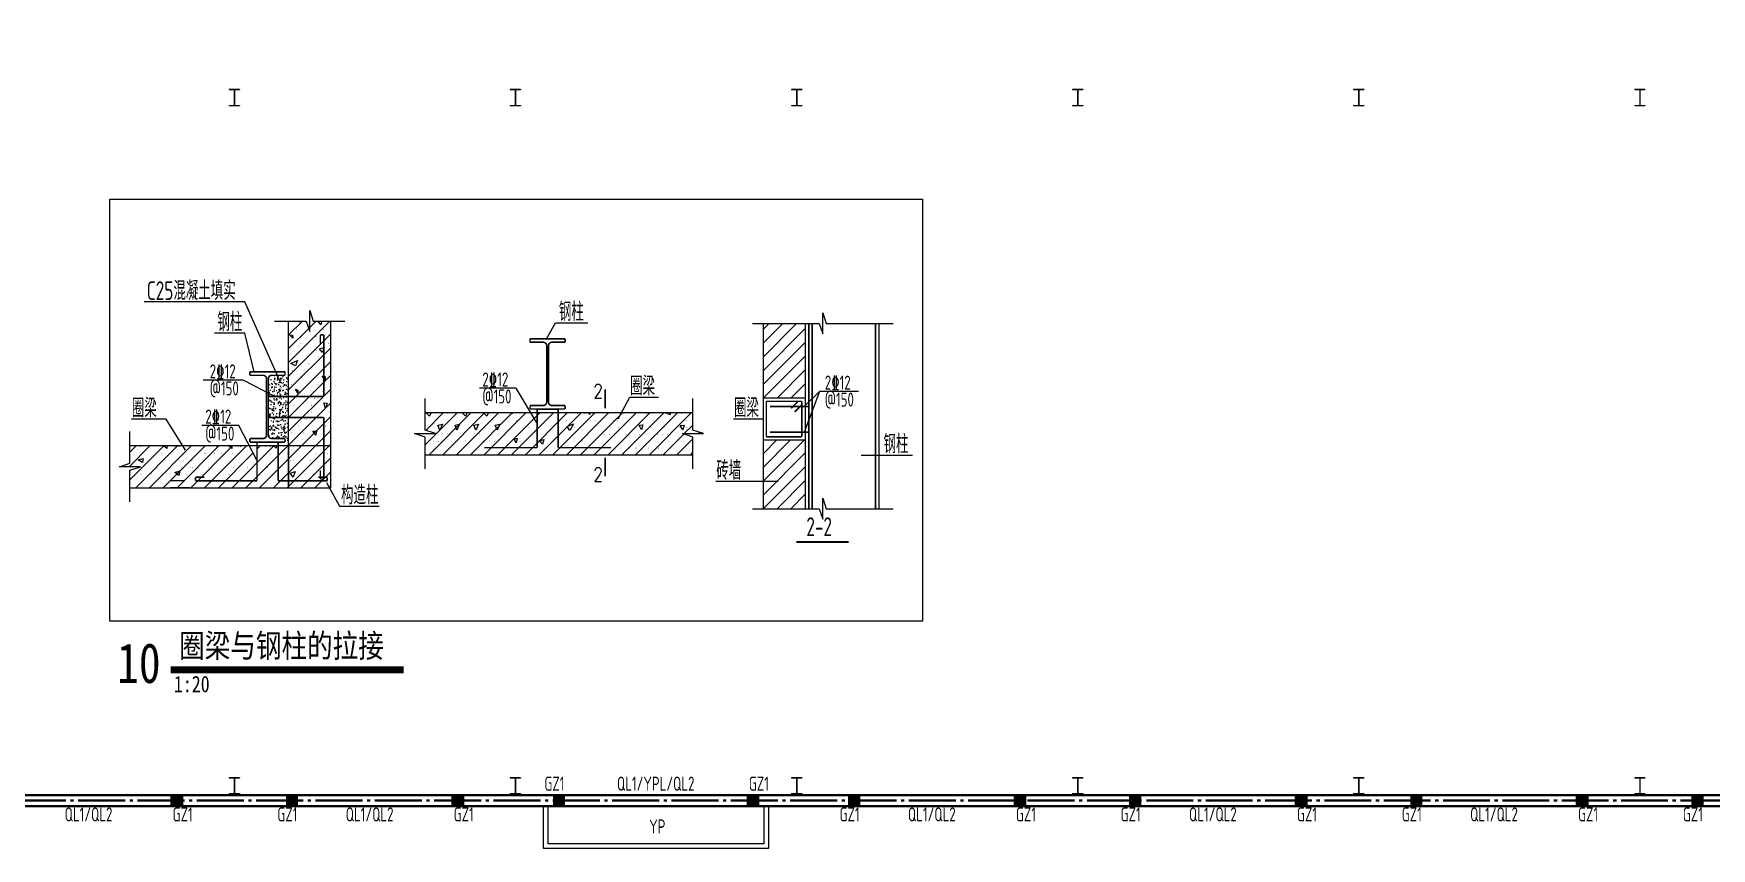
# Model space of a CAD drawing. Extents: x 4043574 to 4201224, y -1031091 to -644991.
# Drawn here: x 4083081 to 4118896, y -1009354 to -991966 of the extents above; entities that cross this region are included whole.
import ezdxf

# ---------------------------------------------------------------- set-up
doc = ezdxf.new("R2010")
doc.units = 0
doc.header["$LTSCALE"] = 1000
doc.header["$MEASUREMENT"] = 0
doc.linetypes.add('3', pattern=[1.266667, 1, -0.1, 0.066667, -0.1])
for name, color, linetype in [('DIM_SYMB', 3, 'Continuous'), ('PUB_TEXT', 7, 'Continuous'), ('WALL', 9, 'Continuous'), ('中文', 7, 'Continuous'), ('剖面名称', 7, 'Continuous'), ('墙__实线', 3, 'Continuous'), ('尺寸线及数字', 253, 'Continuous'), ('层1001', 253, 'Continuous'), ('层10102', 7, 'Continuous'), ('折断线', 7, 'Continuous'), ('支座钢筋', 1, 'Continuous'), ('柱构件', 2, 'Continuous'), ('楼板负筋文字', 7, 'Continuous'), ('钢筋标注', 253, 'Continuous')]:
    doc.layers.add(name, color=color, linetype=linetype)
doc.styles.add('BIANHAO', font='SIMHEI.TTF', dxfattribs={"width": 0.8})
doc.styles.add('BILI', font='SIMHEI.TTF', dxfattribs={"width": 0.7, "height": 350})
doc.styles.add('GBSTYLE', font='SIMPLEX.shx', dxfattribs={"width": 0.7, "bigfont": 'HZTXT.shx'})
doc.styles.add('TSSD', font='tssdeng.shx', dxfattribs={"width": 0.7, "height": 300, "bigfont": 'tssdchn.shx'})
doc.styles.add('TUMING', font='SimSun.ttf', dxfattribs={"width": 0.8, "height": 400})

# ---------------------------------------------------------------- blocks, each defined once
blk = doc.blocks.new('圈梁与钢柱的拉接')
h = blk.add_hatch()
h.set_pattern_fill('混凝土', color=256, scale=50, style=0)
h.set_pattern_definition([(50, (-1093.5, -1315.3), (358.63, -31.376), [37.5, -412.5]), (355, (-1093.5, -1315.3), (-69.376, 376.096), [30, -330]), (100.4514, (-1063.62, -1317.9), (289.255, 344.72), [31.87, -350.571]), (46.1842, (-1093.5, -1215.3), (533.62, -82.76), [56.25, -618.75]), (96.6356, (-1049.04, -1222.2), (467.331, 487.059), [47.805, -525.856]), (351.184, (-1093.5, -1215.3), (467.33, 487.06), [45, -495]), (21, (-1043.5, -1240.3), (298.4535, -201.3094), [37.5, -412.5]), (326, (-1043.5, -1240.3), (121.658, 362.575), [30, -330]), (71.4514, (-1018.64, -1257.07), (420.111, 161.265), [31.87, -350.571]), (37.5, (-1093.51, -1315.3), (6.0799, 166.4469), [0, -326, 0, -335, 0, -331.25]), (7.5, (-1093.51, -1315.3), (131.5348, 197.2059), [0, -191, 0, -318.5, 0, -126.25]), (327.5, (-1205.01, -1315.3), (266.9112, -11.2774), [0, -125, 0, -390, 0, -517.5]), (317.5, (-1255, -1315.3), (291.593, 50.0525), [0, -162.5, 0, -259, 0, -367.5])])
h.paths.add_polyline_path([(-11510, 6010), (-11664, 6010), (-12227, 6010), (-12242, 6009), (-12256, 6007), (-12270, 6003), (-12284, 5999), (-12298, 5992), (-12310, 5985), (-12322, 5976), (-12333, 5966), (-12343, 5955), (-12352, 5943), (-12359, 5931), (-12365, 5917), (-12370, 5903), (-12374, 5889), (-12376, 5875), (-12377, 5860), (-12377, 5252), (-12100, 5110), (-11510, 5110)])
h.paths.add_polyline_path([(-11510, 5110), (-12377, 5110), (-12377, 4210), (-11510, 4210), (-11510, 4210)])
h.paths.add_polyline_path([(-12377, 5252), (-12377, 5110), (-12100, 5110)], flags=17)
h.paths.add_polyline_path([(-11510, 4210), (-12377, 4210), (-12377, 3460), (-12376, 3445), (-12374, 3431), (-12370, 3416), (-12365, 3403), (-12359, 3389), (-12352, 3377), (-12343, 3365), (-12333, 3354), (-12322, 3344), (-12310, 3335), (-12298, 3328), (-12284, 3321), (-12270, 3316), (-12256, 3313), (-12242, 3311), (-12227, 3310), (-11664, 3310), (-11664, 3160), (-11510, 3160)])
at = {"ltscale": 50, "const_width": 75}
for points in [[(2009, 5405), (2009, 4603)], [(2009, 1700), (2009, 2501)]]:
    blk.add_lwpolyline(points, dxfattribs=at)
at = {"layer": '中文', "color": 2}
for p, q in [((-13376, 9146), (-17680, 9146)), ((-11849, 5675), (-13376, 9146)), ((-13384, 7809), (-14668, 7809)), ((-12980, 6160), (-13384, 7809)), ((-16744, 4133), (-18218, 4133)), ((-15905, 2810), (-16744, 4133)), ((12930, 2599), (15124, 2599)), ((12930, 2599), (15124, 2599)), ((-18283, 610), (-18283, 1960)), ((9391, 1471), (6731, 1471))]:
    blk.add_line(p, q, dxfattribs=at)
at = {"layer": '剖面名称', "const_width": 90}
blk.add_lwpolyline([(10172, -1104), (12406, -1104)], dxfattribs=at)
at = {"layer": '墙__实线', "color": 7}
for p, q in [((-11510, 1210), (-11510, 8326)), ((-9710, 1210), (-9710, 8326)), ((8745, 8224), (8745, 317)), ((8745, 8224), (8745, 317)), ((10545, 8224), (10545, 317)), ((10545, 8224), (10545, 317)), ((8745, 5049), (10545, 5049)), ((8745, 5049), (10545, 5049)), ((-5686, 4421), (5749, 4421)), ((-18283, 3010), (-9710, 3010)), ((8745, 3249), (10545, 3249)), ((8745, 3249), (10545, 3249)), ((-5686, 2621), (5749, 2621)), ((-18283, 1210), (-9710, 1210))]:
    blk.add_line(p, q, dxfattribs=at)
at = {"layer": '尺寸线及数字'}
for p, q in [((-519, 7543), (-114, 8244)), ((-519, 7543), (-114, 8244)), ((-114, 8244), (1262, 8244)), ((-114, 8244), (1262, 8244)), ((-13446, 5799), (-15155, 5799)), ((-13446, 5799), (-15155, 5799)), ((-13446, 5799), (-15155, 5799)), ((-13446, 5799), (-15155, 5799)), ((-12100, 5110), (-13446, 5799)), ((-12100, 5110), (-13446, 5799)), ((-12100, 5110), (-13446, 5799)), ((-1805, 5454), (-3364, 5454)), ((-1805, 5454), (-3364, 5454)), ((-1805, 5454), (-900, 3939)), ((-1805, 5454), (-900, 3939)), ((2566, 4153), (3051, 5079)), ((2566, 4153), (3051, 5079)), ((3051, 5079), (4277, 5079)), ((11149, 5321), (10493, 4675)), ((11149, 5321), (10493, 4675)), ((11149, 5321), (10502, 3579)), ((12812, 5321), (11149, 5321)), ((12812, 5321), (11149, 5321)), ((-13635, 3870), (-15209, 3870)), ((-13635, 3870), (-15209, 3870)), ((-13635, 3870), (-15209, 3870)), ((-13635, 3870), (-15209, 3870)), ((-12861, 2395), (-13635, 3870)), ((-12861, 2395), (-13635, 3870)), ((-12861, 2395), (-13635, 3870)), ((-12861, 2395), (-13635, 3870)), ((8745, 4142), (7486, 4142)), ((8745, 4142), (7486, 4142)), ((-11510, 3010), (-11510, 1210)), ((-15936, 1510), (-16548, 1510)), ((-15936, 1510), (-16548, 1510)), ((-9899, 1435), (-9344, 424)), ((-15732, 1210), (-16548, 1210)), ((-15732, 1210), (-16548, 1210)), ((-9344, 424), (-7637, 424))]:
    blk.add_line(p, q, dxfattribs=at)
at = {"layer": '层1001', "const_width": 67.5}
for points in [[(10695, 8224), (10695, 317)], [(10695, 8224), (10695, 317)], [(10845, 8224), (10845, 317)], [(10845, 8224), (10845, 317)], [(13545, 8224), (13545, 317)], [(13545, 8224), (13545, 317)], [(13695, 8224), (13695, 317)], [(13695, 8224), (13695, 317)], [(-1204, 7571), (296, 7571)], [(-1204, 7421), (-1204, 7571)], [(-1204, 7571), (296, 7571)], [(-1204, 7421), (-1204, 7571)], [(-1204, 7421), (-641, 7421)], [(-1204, 7421), (-641, 7421)], [(-491, 7271), (-492, 7286), (-494, 7300), (-498, 7315), (-503, 7328), (-509, 7342), (-517, 7354), (-525, 7366), (-535, 7377), (-546, 7387), (-558, 7396), (-571, 7403), (-584, 7410), (-598, 7415), (-612, 7418), (-627, 7420), (-641, 7421), (-641, 7421)], [(-491, 7271), (-492, 7286), (-494, 7300), (-498, 7315), (-503, 7328), (-509, 7342), (-517, 7354), (-525, 7366), (-535, 7377), (-546, 7387), (-558, 7396), (-571, 7403), (-584, 7410), (-598, 7415), (-612, 7418), (-627, 7420), (-641, 7421), (-641, 7421)], [(-491, 4871), (-491, 7271)], [(-491, 4871), (-491, 7271)], [(-266, 7421), (-281, 7420), (-296, 7418), (-310, 7415), (-324, 7410), (-337, 7403), (-350, 7396), (-361, 7387), (-372, 7377), (-382, 7366), (-391, 7354), (-399, 7342), (-405, 7328), (-410, 7315), (-413, 7300), (-416, 7286), (-416, 7271), (-416, 7271)], [(-266, 7421), (-281, 7420), (-296, 7418), (-310, 7415), (-324, 7410), (-337, 7403), (-350, 7396), (-361, 7387), (-372, 7377), (-382, 7366), (-391, 7354), (-399, 7342), (-405, 7328), (-410, 7315), (-413, 7300), (-416, 7286), (-416, 7271), (-416, 7271)], [(-416, 4871), (-416, 7271)], [(-416, 4871), (-416, 7271)], [(-266, 7421), (296, 7421)], [(-266, 7421), (296, 7421)], [(296, 7421), (296, 7571)], [(296, 7421), (296, 7571)], [(-13164, 6160), (-11664, 6160)], [(-13164, 6010), (-13164, 6160)], [(-13164, 6010), (-12602, 6010)], [(-12452, 5860), (-12453, 5875), (-12455, 5889), (-12458, 5903), (-12463, 5917), (-12470, 5931), (-12477, 5943), (-12486, 5955), (-12496, 5966), (-12507, 5976), (-12519, 5985), (-12531, 5992), (-12545, 5999), (-12558, 6003), (-12573, 6007), (-12587, 6009), (-12602, 6010), (-12602, 6010)], [(-12452, 3460), (-12452, 5860)], [(-12227, 6010), (-12242, 6009), (-12256, 6007), (-12270, 6003), (-12284, 5999), (-12298, 5992), (-12310, 5985), (-12322, 5976), (-12333, 5966), (-12343, 5955), (-12352, 5943), (-12359, 5931), (-12365, 5917), (-12370, 5903), (-12374, 5889), (-12376, 5875), (-12377, 5860), (-12377, 5860)], [(-12377, 3460), (-12377, 5860)], [(-12227, 6010), (-11664, 6010)], [(-11664, 6010), (-11664, 6160)], [(-1204, 4721), (-641, 4721)], [(-1204, 4571), (-1204, 4721)], [(-1204, 4721), (-641, 4721)], [(-1204, 4571), (-1204, 4721)], [(-1204, 4571), (296, 4571)], [(-1204, 4571), (296, 4571)], [(-641, 4721), (-627, 4722), (-612, 4724), (-598, 4727), (-584, 4732), (-571, 4739), (-558, 4746), (-546, 4755), (-535, 4765), (-525, 4776), (-517, 4788), (-509, 4800), (-503, 4814), (-498, 4827), (-494, 4842), (-492, 4856), (-491, 4871)], [(-641, 4721), (-627, 4722), (-612, 4724), (-598, 4727), (-584, 4732), (-571, 4739), (-558, 4746), (-546, 4755), (-535, 4765), (-525, 4776), (-517, 4788), (-509, 4800), (-503, 4814), (-498, 4827), (-494, 4842), (-492, 4856), (-491, 4871)], [(-416, 4871), (-416, 4856), (-413, 4842), (-410, 4827), (-405, 4814), (-399, 4800), (-391, 4788), (-382, 4776), (-372, 4765), (-361, 4755), (-350, 4746), (-337, 4739), (-324, 4732), (-310, 4727), (-296, 4724), (-281, 4722), (-266, 4721)], [(-416, 4871), (-416, 4856), (-413, 4842), (-410, 4827), (-405, 4814), (-399, 4800), (-391, 4788), (-382, 4776), (-372, 4765), (-361, 4755), (-350, 4746), (-337, 4739), (-324, 4732), (-310, 4727), (-296, 4724), (-281, 4722), (-266, 4721)], [(-266, 4721), (296, 4721)], [(-266, 4721), (296, 4721)], [(296, 4571), (296, 4721)], [(296, 4571), (296, 4721)], [(-13164, 3310), (-12602, 3310)], [(-13164, 3160), (-13164, 3310)], [(-13164, 3310), (-12602, 3310)], [(-13164, 3160), (-13164, 3310)], [(-13164, 3310), (-12602, 3310)], [(-13164, 3160), (-13164, 3310)], [(-13164, 3310), (-12602, 3310)], [(-13164, 3160), (-13164, 3310)], [(-13164, 3160), (-11664, 3160)], [(-13164, 3160), (-11664, 3160)], [(-12602, 3310), (-12587, 3311), (-12573, 3313), (-12558, 3316), (-12545, 3321), (-12531, 3328), (-12519, 3335), (-12507, 3344), (-12496, 3354), (-12486, 3365), (-12477, 3377), (-12470, 3389), (-12463, 3403), (-12458, 3416), (-12455, 3431), (-12453, 3445), (-12452, 3460)], [(-12602, 3310), (-12587, 3311), (-12573, 3313), (-12558, 3316), (-12545, 3321), (-12531, 3328), (-12519, 3335), (-12507, 3344), (-12496, 3354), (-12486, 3365), (-12477, 3377), (-12470, 3389), (-12463, 3403), (-12458, 3416), (-12455, 3431), (-12453, 3445), (-12452, 3460)], [(-12602, 3310), (-12587, 3311), (-12573, 3313), (-12558, 3316), (-12545, 3321), (-12531, 3328), (-12519, 3335), (-12507, 3344), (-12496, 3354), (-12486, 3365), (-12477, 3377), (-12470, 3389), (-12463, 3403), (-12458, 3416), (-12455, 3431), (-12453, 3445), (-12452, 3460)], [(-12602, 3310), (-12587, 3311), (-12573, 3313), (-12558, 3316), (-12545, 3321), (-12531, 3328), (-12519, 3335), (-12507, 3344), (-12496, 3354), (-12486, 3365), (-12477, 3377), (-12470, 3389), (-12463, 3403), (-12458, 3416), (-12455, 3431), (-12453, 3445), (-12452, 3460)], [(-12377, 3460), (-12376, 3445), (-12374, 3431), (-12370, 3416), (-12365, 3403), (-12359, 3389), (-12352, 3377), (-12343, 3365), (-12333, 3354), (-12322, 3344), (-12310, 3335), (-12298, 3328), (-12284, 3321), (-12270, 3316), (-12256, 3313), (-12242, 3311), (-12227, 3310)], [(-12377, 3460), (-12376, 3445), (-12374, 3431), (-12370, 3416), (-12365, 3403), (-12359, 3389), (-12352, 3377), (-12343, 3365), (-12333, 3354), (-12322, 3344), (-12310, 3335), (-12298, 3328), (-12284, 3321), (-12270, 3316), (-12256, 3313), (-12242, 3311), (-12227, 3310)], [(-12377, 3460), (-12376, 3445), (-12374, 3431), (-12370, 3416), (-12365, 3403), (-12359, 3389), (-12352, 3377), (-12343, 3365), (-12333, 3354), (-12322, 3344), (-12310, 3335), (-12298, 3328), (-12284, 3321), (-12270, 3316), (-12256, 3313), (-12242, 3311), (-12227, 3310)], [(-12377, 3460), (-12376, 3445), (-12374, 3431), (-12370, 3416), (-12365, 3403), (-12359, 3389), (-12352, 3377), (-12343, 3365), (-12333, 3354), (-12322, 3344), (-12310, 3335), (-12298, 3328), (-12284, 3321), (-12270, 3316), (-12256, 3313), (-12242, 3311), (-12227, 3310)], [(-12227, 3310), (-11664, 3310)], [(-12227, 3310), (-11664, 3310)], [(-12227, 3310), (-11664, 3310)], [(-12227, 3310), (-11664, 3310)], [(-11664, 3160), (-11664, 3310)], [(-11664, 3160), (-11664, 3310)], [(-11664, 3160), (-11664, 3310)], [(-11664, 3160), (-11664, 3310)]]:
    blk.add_lwpolyline(points, dxfattribs=at)
at = {"layer": '层10102'}
for p, q in [((-10610, 8638), (-10575, 8673)), ((-11510, 7738), (-10922, 8326)), ((-11510, 6562), (-9746, 8326)), ((-11510, 7150), (-10653, 8007)), ((-10610, 8050), (-10334, 8326)), ((-10135, 8168), (-10243, 8326)), ((-10093, 8326), (-10135, 8168)), ((9002, 8224), (8745, 7966)), ((9590, 8224), (8745, 7378)), ((8745, 6790), (10178, 8224)), ((9002, 8224), (8745, 7966)), ((9590, 8224), (8745, 7378)), ((8745, 6790), (10178, 8224)), ((8745, 6202), (10545, 8002)), ((8745, 6202), (10545, 8002)), ((-11510, 5974), (-9710, 7774)), ((-11510, 5386), (-9710, 7186)), ((-11334, 7594), (-11479, 7743)), ((-11479, 7743), (-11347, 7728)), ((-11347, 7728), (-11334, 7594)), ((-10192, 7143), (-9991, 7196)), ((-9991, 7196), (-10057, 6984)), ((8745, 5614), (10545, 7414)), ((8745, 5614), (10545, 7414)), ((-11510, 4798), (-9710, 6598)), ((-11414, 6508), (-11134, 6641)), ((-11219, 6409), (-11414, 6508)), ((-11134, 6641), (-11219, 6409)), ((-10057, 6984), (-10192, 7143)), ((8768, 5049), (10545, 6826)), ((8768, 5049), (10545, 6826)), ((-11510, 4210), (-9710, 6010)), ((-9946, 5816), (-10076, 5980)), ((-10076, 5980), (-9951, 5958)), ((-9951, 5958), (-9946, 5816)), ((9356, 5049), (10545, 6238)), ((9356, 5049), (10545, 6238)), ((-11510, 3622), (-9710, 5422)), ((-11110, 5241), (-11221, 5423)), ((-11221, 5423), (-11116, 5381)), ((-11116, 5381), (-11110, 5241)), ((9944, 5049), (10545, 5650)), ((9944, 5049), (10545, 5650)), ((10532, 5049), (10545, 5062)), ((10532, 5049), (10545, 5062)), ((-11510, 3034), (-9710, 4834)), ((-9934, 4611), (-10005, 4833)), ((-10005, 4833), (-9864, 4828)), ((-9864, 4828), (-9934, 4611)), ((-12746, 1210), (-9710, 4246)), ((-12158, 1210), (-9710, 3658)), ((-10470, 3628), (-10320, 3631)), ((-10343, 3461), (-10470, 3628)), ((-10320, 3631), (-10343, 3461)), ((-18314, 2110), (-17414, 3010)), ((-18002, 3010), (-18283, 2729)), ((-18283, 1553), (-16826, 3010)), ((-18038, 1210), (-16238, 3010)), ((-17450, 1210), (-15650, 3010)), ((-16711, 2885), (-16866, 3010)), ((-16862, 1210), (-15062, 3010)), ((-16697, 3010), (-16711, 2885)), ((-16274, 1210), (-14474, 3010)), ((-15686, 1210), (-13886, 3010)), ((-15098, 1210), (-13298, 3010)), ((-13936, 2892), (-14086, 3010)), ((-13950, 3010), (-13936, 2892)), ((-13922, 1210), (-12122, 3010)), ((-13334, 1210), (-11534, 3010)), ((-12861, 2859), (-12710, 3010)), ((-12046, 2901), (-12170, 3010)), ((-12025, 3010), (-12046, 2901)), ((-11570, 1210), (-9710, 3070)), ((9333, 3249), (8745, 2661)), ((9921, 3249), (8745, 2073)), ((10509, 3249), (8745, 1485)), ((-17930, 2397), (-17715, 2465)), ((-17744, 2289), (-17930, 2397)), ((-17715, 2465), (-17744, 2289)), ((-14510, 1210), (-13021, 2699)), ((-10982, 1210), (-9710, 2482)), ((8745, 897), (10545, 2697)), ((-16369, 1867), (-16150, 1938)), ((-16202, 1740), (-16369, 1867)), ((-16150, 1938), (-16202, 1740)), ((-11441, 1832), (-11223, 1903)), ((-11317, 1662), (-11441, 1832)), ((-11223, 1903), (-11317, 1662)), ((-10394, 1210), (-9710, 1894)), ((8745, 309), (10545, 2109)), ((9340, 317), (10545, 1521)), ((-9806, 1210), (-9710, 1306)), ((9928, 317), (10545, 933)), ((10516, 317), (10545, 345))]:
    blk.add_line(p, q, dxfattribs=at)
at = {"layer": '层10102', "color": 2}
for p, q in [((-5686, 3039), (-4304, 4421)), ((-5653, 3660), (-4892, 4421)), ((-5644, 4407), (-5609, 4421)), ((-5495, 4261), (-5644, 4407)), ((-5516, 2621), (-3716, 4421)), ((-5430, 4421), (-5495, 4261)), ((-4928, 2621), (-3128, 4421)), ((-4340, 2621), (-2540, 4421)), ((-4107, 4407), (-4073, 4421)), ((-3959, 4261), (-4107, 4407)), ((-3893, 4421), (-3959, 4261)), ((-3752, 2621), (-1952, 4421)), ((-3194, 4407), (-3159, 4421)), ((-3045, 4261), (-3194, 4407)), ((-3164, 2621), (-1364, 4421)), ((-2979, 4421), (-3045, 4261)), ((-2576, 2621), (-776, 4421)), ((-1988, 2621), (-188, 4421)), ((-1400, 2621), (400, 4421)), ((-812, 2621), (988, 4421)), ((-224, 2621), (1576, 4421)), ((364, 2621), (2164, 4421)), ((952, 2621), (2752, 4421)), ((1351, 4339), (1271, 4421)), ((1369, 4421), (1351, 4339)), ((1540, 2621), (3340, 4421)), ((2128, 2621), (3928, 4421)), ((2716, 2621), (4516, 4421)), ((3304, 2621), (5104, 4421)), ((3892, 2621), (5692, 4421)), ((4576, 4412), (4607, 4421)), ((4784, 4327), (4576, 4412)), ((4783, 4421), (4784, 4327)), ((-5135, 3881), (-4938, 3931)), ((-5058, 3664), (-5135, 3881)), ((-4938, 3931), (-5058, 3664)), ((-4405, 3881), (-4208, 3931)), ((-4328, 3664), (-4405, 3881)), ((-4208, 3931), (-4328, 3664)), ((-3599, 3881), (-3402, 3931)), ((-3522, 3664), (-3599, 3881)), ((-3402, 3931), (-3522, 3664)), ((-2685, 3881), (-2488, 3931)), ((-2608, 3664), (-2685, 3881)), ((-2488, 3931), (-2608, 3664)), ((383, 3826), (648, 3944)), ((501, 3651), (383, 3826)), ((648, 3944), (501, 3651)), ((3459, 3884), (3614, 3891)), ((3554, 3685), (3459, 3884)), ((3614, 3891), (3554, 3685)), ((5205, 3864), (5371, 3882)), ((5323, 3687), (5205, 3864)), ((5371, 3882), (5323, 3687)), ((5380, 3521), (5748, 3889)), ((-1789, 3125), (-1898, 3309)), ((-1898, 3309), (-1754, 3307)), ((-1754, 3307), (-1789, 3125)), ((-811, 3220), (-616, 3268)), ((-670, 3067), (-811, 3220)), ((-616, 3268), (-670, 3067)), ((4480, 2621), (5360, 3501)), ((5068, 2621), (5748, 3301)), ((5968, 3521), (6026, 3579)), ((5656, 2621), (5748, 2713))]:
    blk.add_line(p, q, dxfattribs=at)
at = {"layer": '层10102'}
for points in [[(-11170, 7979), (-11159, 7960), (-11195, 7965), (-11185, 7946)], [(-11021, 8268), (-11017, 8243), (-11050, 8263), (-11046, 8238)], [(-10769, 8274), (-10757, 8257), (-10793, 8257), (-10781, 8240)], [(-10014, 7972), (-10014, 7942), (-10043, 7971), (-10043, 7942)], [(-10975, 7393), (-10963, 7376), (-10999, 7375), (-10986, 7358)], [(-10340, 7685), (-10329, 7666), (-10366, 7671), (-10355, 7652)], [(-10341, 7689), (-10326, 7675), (-10361, 7667), (-10345, 7653)], [(-9803, 7388), (-9795, 7366), (-9830, 7379), (-9823, 7357)], [(-11253, 6796), (-11253, 6768), (-11283, 6795), (-11282, 6767)], [(-10906, 7103), (-10886, 7093), (-10919, 7076), (-10899, 7067)], [(-10660, 6514), (-10642, 6502), (-10676, 6489), (-10658, 6478)], [(-10609, 6509), (-10598, 6490), (-10634, 6494), (-10623, 6476)], [(-10320, 7092), (-10315, 7068), (-10349, 7087), (-10344, 7062)], [(-10220, 6807), (-10204, 6794), (-10239, 6784), (-10222, 6771)], [(-11330, 6209), (-11328, 6181), (-11359, 6207), (-11357, 6179)], [(-10942, 5924), (-10927, 5910), (-10963, 5903), (-10948, 5889)], [(-10854, 6221), (-10835, 6210), (-10868, 6195), (-10849, 6184)], [(-10251, 5916), (-10246, 5891), (-10280, 5911), (-10275, 5886)], [(-11371, 5624), (-11364, 5602), (-11399, 5615), (-11392, 5593)], [(-11043, 5338), (-11025, 5326), (-11059, 5313), (-11041, 5302)], [(-10390, 5032), (-10389, 5004), (-10420, 5031), (-10419, 5003)], [(-10260, 5631), (-10244, 5618), (-10278, 5608), (-10262, 5595)], [(-10247, 5034), (-10243, 5009), (-10276, 5029), (-10272, 5004)], [(-10036, 5330), (-10029, 5308), (-10064, 5321), (-10057, 5299)], [(-11272, 4743), (-11264, 4721), (-11300, 4733), (-11292, 4711)], [(-10520, 4739), (-10517, 4713), (-10549, 4736), (-10546, 4710)], [(-10531, 4456), (-10513, 4445), (-10547, 4431), (-10529, 4420)], [(-9773, 4457), (-9753, 4448), (-9785, 4430), (-9765, 4421)], [(-5440, 4395), (-5426, 4380), (-5462, 4375), (-5447, 4360)], [(-4710, 4395), (-4696, 4380), (-4732, 4375), (-4717, 4360)], [(-3904, 4395), (-3889, 4380), (-3925, 4375), (-3911, 4360)], [(-2990, 4395), (-2976, 4380), (-3011, 4375), (-2997, 4360)], [(-1937, 4385), (-1937, 4356), (-1967, 4385), (-1966, 4356)], [(827, 4389), (833, 4366), (799, 4381), (805, 4358)], [(1116, 4392), (1126, 4373), (1090, 4378), (1101, 4359)], [(1203, 4389), (1210, 4367), (1175, 4381), (1182, 4358)], [(1464, 4398), (1484, 4389), (1452, 4372), (1472, 4363)], [(2150, 4387), (2153, 4360), (2121, 4383), (2124, 4357)], [(3792, 4385), (3792, 4357), (3762, 4385), (3763, 4356)], [(3913, 4398), (3933, 4389), (3901, 4372), (3921, 4363)], [(4049, 4398), (4068, 4388), (4036, 4372), (4055, 4362)], [(4796, 4386), (4798, 4358), (4767, 4384), (4769, 4356)], [(5249, 4396), (5264, 4381), (5229, 4374), (5244, 4360)], [(-11076, 3866), (-11062, 3850), (-11098, 3846), (-11084, 3830)], [(-10830, 4163), (-10810, 4153), (-10843, 4136), (-10823, 4127)], [(-10728, 4161), (-10712, 4147), (-10747, 4138), (-10731, 4125)], [(-9934, 3857), (-9932, 3830), (-9963, 3854), (-9961, 3827)], [(-2136, 4101), (-2122, 4086), (-2158, 4081), (-2143, 4066)], [(-1769, 4093), (-1765, 4067), (-1798, 4089), (-1795, 4063)], [(-1244, 3802), (-1237, 3780), (-1272, 3792), (-1265, 3770)], [(-539, 4097), (-530, 4076), (-566, 4085), (-557, 4065)], [(33, 3809), (50, 3796), (15, 3785), (31, 3773)], [(374, 4092), (376, 4064), (345, 4090), (346, 4062)], [(713, 3801), (720, 3779), (685, 3793), (692, 3770)], [(1247, 4104), (1266, 4093), (1233, 4078), (1252, 4068)], [(1388, 4102), (1404, 4089), (1369, 4080), (1385, 4066)], [(1600, 4104), (1619, 4093), (1585, 4078), (1604, 4068)], [(2221, 3801), (2227, 3778), (2192, 3793), (2198, 3770)], [(2366, 4103), (2382, 4090), (2347, 4079), (2364, 4067)], [(2533, 4094), (2537, 4069), (2504, 4088), (2509, 4064)], [(2560, 3809), (2577, 3797), (2543, 3785), (2560, 3773)], [(3599, 4096), (3607, 4074), (3572, 4086), (3579, 4064)], [(3976, 3808), (3991, 3794), (3956, 3786), (3972, 3772)], [(4079, 4100), (4092, 4083), (4056, 4082), (4069, 4065)], [(4522, 3808), (4537, 3794), (4502, 3786), (4517, 3772)], [(4727, 4104), (4747, 4095), (4715, 4078), (4735, 4068)], [(5072, 3804), (5082, 3784), (5046, 3790), (5056, 3771)], [(5167, 3800), (5171, 3775), (5138, 3794), (5142, 3770)], [(5476, 4097), (5486, 4077), (5450, 4085), (5459, 4065)], [(5491, 3808), (5507, 3795), (5472, 3786), (5487, 3772)], [(-17840, 2984), (-17825, 2968), (-17861, 2964), (-17847, 2948)], [(-16364, 2978), (-16358, 2955), (-16393, 2970), (-16386, 2947)], [(-16185, 2979), (-16176, 2959), (-16212, 2968), (-16203, 2947)], [(-14574, 2978), (-14568, 2955), (-14603, 2969), (-14596, 2947)], [(-14513, 2976), (-14509, 2951), (-14542, 2971), (-14538, 2946)], [(-13668, 2983), (-13654, 2968), (-13689, 2964), (-13675, 2948)], [(-13549, 2982), (-13537, 2964), (-13574, 2965), (-13562, 2948)], [(-12475, 2984), (-12459, 2971), (-12494, 2963), (-12479, 2949)], [(-12304, 2986), (-12286, 2974), (-12320, 2961), (-12302, 2950)], [(-11365, 3569), (-11354, 3550), (-11391, 3554), (-11380, 3536)], [(-11063, 2986), (-11045, 2975), (-11078, 2961), (-11060, 2950)], [(-10930, 3279), (-10913, 3267), (-10948, 3256), (-10931, 3243)], [(-10851, 3562), (-10850, 3533), (-10881, 3561), (-10880, 3533)], [(-9986, 3281), (-9966, 3271), (-9999, 3254), (-9979, 3245)], [(-5326, 3221), (-5308, 3209), (-5342, 3197), (-5325, 3185)], [(-5093, 3211), (-5090, 3184), (-5123, 3207), (-5120, 3181)], [(-4933, 3534), (-4915, 3522), (-4949, 3510), (-4932, 3498)], [(-4700, 3523), (-4697, 3497), (-4729, 3520), (-4726, 3494)], [(-4562, 3218), (-4549, 3202), (-4585, 3200), (-4572, 3183)], [(-4168, 3531), (-4156, 3514), (-4192, 3513), (-4179, 3496)], [(-3969, 3221), (-3952, 3209), (-3986, 3197), (-3968, 3185)], [(-3737, 3211), (-3734, 3184), (-3766, 3207), (-3763, 3181)], [(-3576, 3534), (-3559, 3522), (-3593, 3510), (-3575, 3498)], [(-3344, 3523), (-3341, 3497), (-3373, 3520), (-3370, 3494)], [(-3205, 3218), (-3192, 3202), (-3228, 3200), (-3215, 3183)], [(-2944, 3221), (-2927, 3209), (-2961, 3197), (-2944, 3185)], [(-2712, 3211), (-2709, 3184), (-2741, 3207), (-2738, 3181)], [(-2297, 2921), (-2288, 2901), (-2324, 2909), (-2314, 2889)], [(-2210, 2926), (-2196, 2911), (-2231, 2905), (-2216, 2890)], [(-2180, 3218), (-2167, 3202), (-2204, 3200), (-2191, 3183)], [(-1679, 2922), (-1668, 2903), (-1704, 2908), (-1694, 2889)], [(-1626, 3218), (-1613, 3202), (-1648, 3200), (-1635, 3184)], [(-1085, 3511), (-1074, 3492), (-1110, 3495), (-1099, 3477)], [(-1019, 2927), (-1001, 2916), (-1035, 2903), (-1017, 2891)], [(-698, 3211), (-693, 3186), (-727, 3207), (-722, 3181)], [(-596, 2920), (-589, 2898), (-624, 2910), (-617, 2888)], [(-529, 3507), (-523, 3483), (-557, 3499), (-551, 3476)], [(374, 3212), (379, 3187), (345, 3206), (350, 3182)], [(684, 3216), (695, 3197), (658, 3202), (669, 3183)], [(1010, 3222), (1030, 3212), (997, 3196), (1016, 3186)], [(1755, 2928), (1776, 2919), (1743, 2902), (1763, 2892)], [(1966, 3504), (1967, 3475), (1937, 3502), (1938, 3474)], [(2202, 3506), (2207, 3482), (2173, 3500), (2178, 3476)], [(2664, 2924), (2676, 2907), (2640, 2906), (2652, 2889)], [(2754, 3221), (2771, 3208), (2737, 3197), (2754, 3185)], [(2916, 3505), (2920, 3480), (2887, 3501), (2891, 3475)], [(3062, 2918), (3068, 2894), (3034, 2912), (3039, 2888)], [(3310, 2927), (3328, 2915), (3294, 2903), (3311, 2891)], [(3350, 2918), (3354, 2893), (3321, 2912), (3326, 2888)], [(3494, 3505), (3497, 3479), (3465, 3501), (3468, 3475)], [(3753, 3513), (3767, 3498), (3732, 3493), (3746, 3478)], [(3870, 2924), (3882, 2907), (3846, 2906), (3859, 2889)], [(4265, 3506), (4270, 3481), (4236, 3500), (4241, 3475)], [(4309, 2915), (4309, 2886), (4279, 2915), (4280, 2886)], [(4450, 3512), (4462, 3495), (4426, 3494), (4439, 3477)], [(4670, 3508), (4678, 3487), (4642, 3498), (4650, 3477)], [(4710, 3217), (4722, 3200), (4686, 3201), (4698, 3183)], [(4936, 2922), (4946, 2903), (4910, 2908), (4920, 2889)], [(5379, 3213), (5385, 3190), (5350, 3205), (5357, 3182)], [(-16909, 2687), (-16899, 2669), (-16935, 2672), (-16924, 2654)], [(-16186, 2392), (-16176, 2373), (-16212, 2379), (-16203, 2359)], [(-15996, 2396), (-15982, 2380), (-16018, 2376), (-16004, 2360)], [(-15622, 2387), (-15619, 2361), (-15651, 2384), (-15648, 2358)], [(-15635, 2399), (-15615, 2389), (-15647, 2372), (-15627, 2363)], [(-15087, 2691), (-15071, 2678), (-15105, 2668), (-15089, 2655)], [(-15044, 2687), (-15034, 2668), (-15070, 2672), (-15059, 2654)], [(-14668, 2682), (-14663, 2657), (-14697, 2677), (-14692, 2652)], [(-14374, 2684), (-14367, 2661), (-14402, 2675), (-14395, 2653)], [(-13885, 2682), (-13881, 2658), (-13914, 2677), (-13909, 2652)], [(-11537, 2681), (-11534, 2654), (-11566, 2678), (-11563, 2651)], [(-11412, 2386), (-11410, 2358), (-11441, 2385), (-11439, 2357)], [(-11320, 2397), (-11304, 2383), (-11339, 2374), (-11323, 2361)], [(-10571, 2386), (-10570, 2357), (-10600, 2385), (-10600, 2356)], [(-10355, 2689), (-10342, 2672), (-10378, 2670), (-10365, 2654)], [(-9847, 2683), (-9842, 2658), (-9876, 2677), (-9870, 2652)], [(-17805, 1806), (-17793, 1789), (-17829, 1789), (-17817, 1772)], [(-17357, 1810), (-17338, 1800), (-17372, 1785), (-17353, 1774)], [(-16922, 1811), (-16902, 1802), (-16935, 1784), (-16914, 1775)], [(-16716, 1809), (-16699, 1796), (-16734, 1786), (-16717, 1773)], [(-16336, 1511), (-16325, 1493), (-16361, 1496), (-16350, 1478)], [(-16288, 1800), (-16284, 1774), (-16317, 1795), (-16313, 1770)], [(-16074, 2095), (-16068, 2072), (-16102, 2088), (-16096, 2065)], [(-15887, 1811), (-15867, 1801), (-15900, 1784), (-15880, 1775)], [(-15699, 2104), (-15681, 2093), (-15714, 2079), (-15696, 2068)], [(-15618, 2104), (-15600, 2092), (-15634, 2079), (-15616, 2068)], [(-15186, 1807), (-15173, 1791), (-15209, 1788), (-15196, 1772)], [(-14918, 1506), (-14913, 1482), (-14947, 1501), (-14942, 1476)], [(-14919, 2101), (-14905, 2086), (-14941, 2082), (-14927, 2066)], [(-14456, 1509), (-14448, 1488), (-14484, 1498), (-14475, 1477)], [(-14042, 1801), (-14037, 1777), (-14071, 1794), (-14065, 1770)], [(-13950, 1517), (-13930, 1506), (-13963, 1491), (-13944, 1480)], [(-13839, 2095), (-13834, 2070), (-13868, 2089), (-13863, 2064)], [(-13494, 1504), (-13493, 1475), (-13523, 1503), (-13523, 1474)], [(-13257, 2104), (-13239, 2092), (-13273, 2079), (-13255, 2068)], [(-12745, 1809), (-12728, 1797), (-12763, 1786), (-12746, 1773)], [(-12397, 2094), (-12392, 2069), (-12426, 2089), (-12421, 2064)], [(-11980, 2101), (-11966, 2086), (-12002, 2082), (-11988, 2066)], [(-11710, 1507), (-11705, 1482), (-11738, 1501), (-11733, 1476)], [(-11659, 1504), (-11659, 1474), (-11688, 1504), (-11688, 1474)], [(-11531, 1508), (-11523, 1487), (-11559, 1499), (-11551, 1477)], [(-10506, 1808), (-10492, 1793), (-10527, 1787), (-10512, 1773)], [(-10446, 1802), (-10439, 1779), (-10474, 1793), (-10467, 1771)], [(-10329, 1512), (-10317, 1494), (-10353, 1496), (-10342, 1478)], [(-10317, 1508), (-10309, 1487), (-10345, 1499), (-10337, 1477)]]:
    blk.add_solid(points, dxfattribs=at)
at = {"layer": '折断线'}
for p, q in [((-10610, 7876), (-10610, 8776)), ((-10610, 8776), (-10460, 8326)), ((11295, 7774), (11295, 8674)), ((11295, 8674), (11445, 8224)), ((11295, 7774), (11295, 8674)), ((11295, 8674), (11445, 8224)), ((-12110, 8326), (-10760, 8326)), ((-10760, 8326), (-10610, 7876)), ((-10460, 8326), (-9110, 8326)), ((8295, 8224), (11145, 8224)), ((8295, 8224), (11145, 8224)), ((11145, 8224), (11295, 7774)), ((11145, 8224), (11295, 7774)), ((11445, 8224), (14295, 8224)), ((11445, 8224), (14295, 8224)), ((-5686, 3671), (-5686, 5021)), ((-5686, 3671), (-5686, 5021)), ((5749, 3671), (5749, 5021)), ((5749, 3671), (5749, 5021)), ((-18283, 2260), (-18283, 3610)), ((-5236, 3521), (-5686, 3671)), ((-5236, 3521), (-5686, 3671)), ((6199, 3521), (5749, 3671)), ((6199, 3521), (5749, 3671)), ((-5686, 3371), (-6136, 3521)), ((-6136, 3521), (-5236, 3521)), ((-5686, 3371), (-6136, 3521)), ((-6136, 3521), (-5236, 3521)), ((-5686, 2021), (-5686, 3371)), ((-5686, 2021), (-5686, 3371)), ((5749, 3371), (5299, 3521)), ((5299, 3521), (6199, 3521)), ((5749, 3371), (5299, 3521)), ((5299, 3521), (6199, 3521)), ((5749, 2021), (5749, 3371)), ((5749, 2021), (5749, 3371)), ((-18733, 2110), (-18283, 2260)), ((-17833, 2110), (-18733, 2110)), ((-18283, 1960), (-17833, 2110)), ((11295, -133), (11295, 767)), ((11295, 767), (11445, 317)), ((8295, 317), (11145, 317)), ((11145, 317), (11295, -133)), ((11445, 317), (14295, 317))]:
    blk.add_line(p, q, dxfattribs=at)
at = {"layer": '支座钢筋', "const_width": 67.5}
for points in [[(-10007, 7735), (-10157, 7735)], [(-10157, 7735), (-10157, 7360)], [(-10007, 7735), (-10157, 7735)], [(-10157, 7735), (-10157, 7360)], [(-10007, 7735), (-10007, 5110)], [(-10007, 7735), (-10007, 5110)], [(-10007, 5110), (-12377, 5110)], [(-10007, 5110), (-12377, 5110)], [(-12377, 5110), (-12377, 4210)], [(-900, 2921), (-900, 4562)], [(-900, 4562), (0, 4562)], [(-900, 2921), (-900, 4562)], [(-900, 4562), (0, 4562)], [(0, 2921), (0, 4562)], [(0, 2921), (0, 4562)], [(8886, 3386), (8886, 4899)], [(8886, 4899), (10395, 4899)], [(8886, 3386), (8886, 4899)], [(8886, 4899), (10395, 4899)], [(10695, 4675), (9045, 4675)], [(9945, 4599), (10245, 4899)], [(9945, 4599), (10245, 4899)], [(10395, 4749), (10095, 4449)], [(10395, 4749), (10095, 4449)], [(10245, 4899), (10395, 4899)], [(10245, 4899), (10395, 4899)], [(10395, 4899), (10395, 3386)], [(10395, 4899), (10395, 4749)], [(10395, 4899), (10395, 3386)], [(10395, 4899), (10395, 4749)], [(-10007, 4210), (-12377, 4210)], [(-10007, 4210), (-12377, 4210)], [(-10007, 4210), (-12377, 4210)], [(-10007, 4210), (-12377, 4210)], [(-10007, 4210), (-12377, 4210)], [(-10007, 4210), (-12377, 4210)], [(-10007, 4210), (-12377, 4210)], [(-10007, 4210), (-12377, 4210)], [(-10007, 1585), (-10007, 4210)], [(-10007, 1585), (-10007, 4210)], [(-10007, 1585), (-10007, 4210)], [(-10007, 1585), (-10007, 4210)], [(10695, 3579), (9045, 3579)], [(-12861, 1510), (-12861, 3160)], [(-12861, 1510), (-12861, 3160)], [(-12861, 3160), (-11961, 3160)], [(-12861, 3160), (-11961, 3160)], [(-12861, 1510), (-12861, 3160)], [(-12861, 1510), (-12861, 3160)], [(-12861, 3160), (-11961, 3160)], [(-12861, 3160), (-11961, 3160)], [(-11961, 1510), (-11961, 3160)], [(-11961, 1510), (-11961, 3160)], [(-11961, 1510), (-11961, 3160)], [(-11961, 1510), (-11961, 3160)], [(-11961, 1510), (-11961, 3160)], [(-11961, 1510), (-11961, 3160)], [(-11961, 1510), (-11961, 3160)], [(-11961, 1510), (-11961, 3160)], [(-3150, 2921), (-900, 2921)], [(-3150, 2921), (-900, 2921)], [(2250, 2921), (0, 2921)], [(2250, 2921), (0, 2921)], [(10395, 3386), (8886, 3386)], [(10395, 3386), (8886, 3386)], [(-15480, 1510), (-15480, 1660)], [(-15480, 1660), (-15105, 1660)], [(-15480, 1510), (-15480, 1660)], [(-15480, 1660), (-15105, 1660)], [(-15480, 1510), (-15480, 1660)], [(-15480, 1660), (-15105, 1660)], [(-15480, 1510), (-15480, 1660)], [(-15480, 1660), (-15105, 1660)], [(-15480, 1510), (-12861, 1510)], [(-15480, 1510), (-12861, 1510)], [(-15480, 1510), (-12861, 1510)], [(-15480, 1510), (-12861, 1510)], [(-9860, 1510), (-11961, 1510)], [(-9860, 1510), (-11961, 1510)], [(-9860, 1510), (-11961, 1510)], [(-9860, 1510), (-11961, 1510)], [(-9860, 1660), (-10245, 1660)], [(-10157, 1585), (-10157, 1960)], [(-10157, 1585), (-10157, 1960)], [(-10157, 1585), (-10157, 1960)], [(-10157, 1585), (-10157, 1960)], [(-10007, 1585), (-10157, 1585)], [(-10007, 1585), (-10157, 1585)], [(-10007, 1585), (-10157, 1585)], [(-10007, 1585), (-10157, 1585)], [(-9860, 1510), (-9860, 1660)], [(-9860, 1510), (-9860, 1660)], [(-9860, 1510), (-9860, 1660)], [(-9860, 1510), (-9860, 1660)]]:
    blk.add_lwpolyline(points, dxfattribs=at)
at = {"ltscale": 50, "style": 'GBSTYLE', "width": 0.8}
for p in [(1501, 5031), (1501, 1473)]:
    blk.add_text('2', height=600, dxfattribs=at).set_placement(p)
at = {"linetype": 'Continuous', "style": 'TSSD', "width": 0.7}
blk.add_text('2-2', height=799.9, dxfattribs=at).set_placement((10594, -850, 4400))
at = {"layer": '钢筋标注', "style": 'TSSD', "width": 0.7}
for s, height, p in [('C25混凝土填实', 800, (-17565, 9224, -16950)), ('钢柱', 800, (-14552, 7886, -16950)), ('钢柱', 800, (28, 8322, -16950)), ('2\x8412', 600, (-14877, 5877, -16950)), ('@150', 600, (-14877, 5151, -16950)), ('2\x8412', 600, (-3237, 5532, -16950)), ('圈梁', 800, (3068, 5157, -16950)), ('2\x8412', 600, (11380, 5399, -16950)), ('圈梁', 800, (-18201, 4211, -16950)), ('@150', 600, (-3237, 4807, -16950)), ('圈梁', 800, (7503, 4220, -16950)), ('@150', 600, (11380, 4673, -16950)), ('2\x8412', 600, (-15066, 3948, -16950)), ('@150', 600, (-15066, 3223, -16950)), ('钢柱', 800, (13889, 2676, -16950)), ('砖墙', 800, (6748, 1549, -16950)), ('构造柱', 800, (-9271, 502, -16950))]:
    blk.add_text(s, height=height, dxfattribs=at).set_placement(p)

msp = doc.modelspace()

# ---------------------------------------------------------------- hatches: boundary and pattern name
for points in [[(4086017, -1008214), (4086257, -1008214), (4086257, -1008454), (4086017, -1008454)], [(4088717, -1008214), (4088477, -1008214), (4088477, -1008454), (4088717, -1008454)], [(4092017, -1008214), (4092257, -1008214), (4092257, -1008454), (4092017, -1008454)], [(4094417, -1008214), (4094177, -1008214), (4094177, -1008454), (4094417, -1008454)], [(4098317, -1008214), (4098557, -1008214), (4098557, -1008454), (4098317, -1008454)], [(4100717, -1008214), (4100477, -1008214), (4100477, -1008454), (4100717, -1008454)], [(4104017, -1008214), (4104257, -1008214), (4104257, -1008454), (4104017, -1008454)], [(4106717, -1008214), (4106477, -1008214), (4106477, -1008454), (4106717, -1008454)], [(4110017, -1008214), (4110257, -1008214), (4110257, -1008454), (4110017, -1008454)], [(4112717, -1008214), (4112477, -1008214), (4112477, -1008454), (4112717, -1008454)], [(4116017, -1008214), (4116257, -1008214), (4116257, -1008454), (4116017, -1008454)], [(4118717, -1008214), (4118477, -1008214), (4118477, -1008454), (4118717, -1008454)]]:
    msp.add_hatch(color=256).paths.add_polyline_path(points)

# ---------------------------------------------------------------- linework, layer by layer
at = {"color": 1, "linetype": '3', "lineweight": 40}
msp.add_lwpolyline([(4057367, -978334), (4129367, -978334), (4129367, -1008334), (4057367, -1008334)], close=True, dxfattribs=at)
at = {"linetype": 'ByBlock', "ltscale": 0.01}
msp.add_lwpolyline([(4084708, -995497), (4102053, -995497), (4102053, -1004502), (4084708, -1004502)], close=True, dxfattribs=at)
for points in [[(4086017, -1008214), (4086257, -1008214), (4086257, -1008454), (4086017, -1008454)], [(4088717, -1008214), (4088477, -1008214), (4088477, -1008454), (4088717, -1008454)], [(4092017, -1008214), (4092257, -1008214), (4092257, -1008454), (4092017, -1008454)], [(4093967, -1009354), (4093967, -1008454), (4098767, -1008454), (4098767, -1009354)], [(4094067, -1009254), (4094067, -1008454), (4098667, -1008454), (4098667, -1009254)], [(4094417, -1008214), (4094177, -1008214), (4094177, -1008454), (4094417, -1008454)], [(4098317, -1008214), (4098557, -1008214), (4098557, -1008454), (4098317, -1008454)], [(4100717, -1008214), (4100477, -1008214), (4100477, -1008454), (4100717, -1008454)], [(4104017, -1008214), (4104257, -1008214), (4104257, -1008454), (4104017, -1008454)], [(4106717, -1008214), (4106477, -1008214), (4106477, -1008454), (4106717, -1008454)], [(4110017, -1008214), (4110257, -1008214), (4110257, -1008454), (4110017, -1008454)], [(4112717, -1008214), (4112477, -1008214), (4112477, -1008454), (4112717, -1008454)], [(4116017, -1008214), (4116257, -1008214), (4116257, -1008454), (4116017, -1008454)], [(4118717, -1008214), (4118477, -1008214), (4118477, -1008454), (4118717, -1008454)]]:
    msp.add_lwpolyline(points, close=True)
at = {"layer": 'DIM_SYMB', "color": 3, "const_width": 143}
msp.add_lwpolyline([(4086011, -1005543), (4090978, -1005543)], dxfattribs=at)
at = {"layer": 'WALL', "lineweight": 40}
for points in [[(4057247, -978214), (4129487, -978214), (4129487, -1008454), (4057247, -1008454)], [(4057487, -978454), (4129247, -978454), (4129247, -1008214), (4057487, -1008214)]]:
    msp.add_lwpolyline(points, close=True, dxfattribs=at)
at = {"layer": '柱构件'}
for p, q in [((4087477, -993159), (4087257, -993159)), ((4087257, -993159), (4087477, -993159)), ((4087257, -993159), (4087257, -993169)), ((4087364, -993169), (4087257, -993169)), ((4087257, -993499), (4087364, -993499)), ((4087257, -993499), (4087257, -993509)), ((4087364, -993169), (4087364, -993499)), ((4087477, -993169), (4087370, -993169)), ((4087370, -993169), (4087370, -993499)), ((4087370, -993499), (4087477, -993499)), ((4087477, -993159), (4087477, -993169)), ((4087477, -993499), (4087477, -993509)), ((4093477, -993159), (4093257, -993159)), ((4093257, -993159), (4093477, -993159)), ((4093257, -993159), (4093257, -993169)), ((4093364, -993169), (4093257, -993169)), ((4093257, -993499), (4093364, -993499)), ((4093257, -993499), (4093257, -993509)), ((4093364, -993169), (4093364, -993499)), ((4093477, -993169), (4093370, -993169)), ((4093370, -993169), (4093370, -993499)), ((4093370, -993499), (4093477, -993499)), ((4093477, -993159), (4093477, -993169)), ((4093477, -993499), (4093477, -993509)), ((4099477, -993159), (4099257, -993159)), ((4099257, -993159), (4099477, -993159)), ((4099257, -993159), (4099257, -993169)), ((4099364, -993169), (4099257, -993169)), ((4099257, -993499), (4099364, -993499)), ((4099257, -993499), (4099257, -993509)), ((4099364, -993169), (4099364, -993499)), ((4099477, -993169), (4099370, -993169)), ((4099370, -993169), (4099370, -993499)), ((4099370, -993499), (4099477, -993499)), ((4099477, -993159), (4099477, -993169)), ((4099477, -993499), (4099477, -993509)), ((4105477, -993159), (4105257, -993159)), ((4105257, -993159), (4105477, -993159)), ((4105257, -993159), (4105257, -993169)), ((4105364, -993169), (4105257, -993169)), ((4105257, -993499), (4105364, -993499)), ((4105257, -993499), (4105257, -993509)), ((4105364, -993169), (4105364, -993499)), ((4105477, -993169), (4105370, -993169)), ((4105370, -993169), (4105370, -993499)), ((4105370, -993499), (4105477, -993499)), ((4105477, -993159), (4105477, -993169)), ((4105477, -993499), (4105477, -993509)), ((4111477, -993159), (4111257, -993159)), ((4111257, -993159), (4111477, -993159)), ((4111257, -993159), (4111257, -993169)), ((4111364, -993169), (4111257, -993169)), ((4111257, -993499), (4111364, -993499)), ((4111257, -993499), (4111257, -993509)), ((4111364, -993169), (4111364, -993499)), ((4111477, -993169), (4111370, -993169)), ((4111370, -993169), (4111370, -993499)), ((4111370, -993499), (4111477, -993499)), ((4111477, -993159), (4111477, -993169)), ((4111477, -993499), (4111477, -993509)), ((4117477, -993159), (4117257, -993159)), ((4117257, -993159), (4117477, -993159)), ((4117257, -993159), (4117257, -993169)), ((4117364, -993169), (4117257, -993169)), ((4117257, -993499), (4117364, -993499)), ((4117257, -993499), (4117257, -993509)), ((4117364, -993169), (4117364, -993499)), ((4117477, -993169), (4117370, -993169)), ((4117370, -993169), (4117370, -993499)), ((4117370, -993499), (4117477, -993499)), ((4117477, -993159), (4117477, -993169)), ((4117477, -993499), (4117477, -993509)), ((4087477, -993509), (4087257, -993509)), ((4093477, -993509), (4093257, -993509)), ((4099477, -993509), (4099257, -993509)), ((4105477, -993509), (4105257, -993509)), ((4111477, -993509), (4111257, -993509)), ((4117477, -993509), (4117257, -993509)), ((4087477, -1007844), (4087257, -1007844)), ((4087257, -1007844), (4087477, -1007844)), ((4087257, -1007844), (4087257, -1007854)), ((4087364, -1007854), (4087257, -1007854)), ((4087257, -1008184), (4087364, -1008184)), ((4087257, -1008184), (4087257, -1008194)), ((4087364, -1007854), (4087364, -1008184)), ((4087477, -1007854), (4087370, -1007854)), ((4087370, -1007854), (4087370, -1008184)), ((4087370, -1008184), (4087477, -1008184)), ((4087477, -1007844), (4087477, -1007854)), ((4087477, -1008184), (4087477, -1008194)), ((4093477, -1007844), (4093257, -1007844)), ((4093257, -1007844), (4093477, -1007844)), ((4093257, -1007844), (4093257, -1007854)), ((4093364, -1007854), (4093257, -1007854)), ((4093257, -1008184), (4093364, -1008184)), ((4093257, -1008184), (4093257, -1008194)), ((4093364, -1007854), (4093364, -1008184)), ((4093477, -1007854), (4093370, -1007854)), ((4093370, -1007854), (4093370, -1008184)), ((4093370, -1008184), (4093477, -1008184)), ((4093477, -1007844), (4093477, -1007854)), ((4093477, -1008184), (4093477, -1008194)), ((4099477, -1007844), (4099257, -1007844)), ((4099257, -1007844), (4099477, -1007844)), ((4099257, -1007844), (4099257, -1007854)), ((4099364, -1007854), (4099257, -1007854)), ((4099257, -1008184), (4099364, -1008184)), ((4099257, -1008184), (4099257, -1008194)), ((4099364, -1007854), (4099364, -1008184)), ((4099477, -1007854), (4099370, -1007854)), ((4099370, -1007854), (4099370, -1008184)), ((4099370, -1008184), (4099477, -1008184)), ((4099477, -1007844), (4099477, -1007854)), ((4099477, -1008184), (4099477, -1008194)), ((4105477, -1007844), (4105257, -1007844)), ((4105257, -1007844), (4105477, -1007844)), ((4105257, -1007844), (4105257, -1007854)), ((4105364, -1007854), (4105257, -1007854)), ((4105257, -1008184), (4105364, -1008184)), ((4105257, -1008184), (4105257, -1008194)), ((4105364, -1007854), (4105364, -1008184)), ((4105477, -1007854), (4105370, -1007854)), ((4105370, -1007854), (4105370, -1008184)), ((4105370, -1008184), (4105477, -1008184)), ((4105477, -1007844), (4105477, -1007854)), ((4105477, -1008184), (4105477, -1008194)), ((4111477, -1007844), (4111257, -1007844)), ((4111257, -1007844), (4111477, -1007844)), ((4111257, -1007844), (4111257, -1007854)), ((4111364, -1007854), (4111257, -1007854)), ((4111257, -1008184), (4111364, -1008184)), ((4111257, -1008184), (4111257, -1008194)), ((4111364, -1007854), (4111364, -1008184)), ((4111477, -1007854), (4111370, -1007854)), ((4111370, -1007854), (4111370, -1008184)), ((4111370, -1008184), (4111477, -1008184)), ((4111477, -1007844), (4111477, -1007854)), ((4111477, -1008184), (4111477, -1008194)), ((4117477, -1007844), (4117257, -1007844)), ((4117257, -1007844), (4117477, -1007844)), ((4117257, -1007844), (4117257, -1007854)), ((4117364, -1007854), (4117257, -1007854)), ((4117257, -1008184), (4117364, -1008184)), ((4117257, -1008184), (4117257, -1008194)), ((4117364, -1007854), (4117364, -1008184)), ((4117477, -1007854), (4117370, -1007854)), ((4117370, -1007854), (4117370, -1008184)), ((4117370, -1008184), (4117477, -1008184)), ((4117477, -1007844), (4117477, -1007854)), ((4117477, -1008184), (4117477, -1008194)), ((4087477, -1008194), (4087257, -1008194)), ((4093477, -1008194), (4093257, -1008194)), ((4099477, -1008194), (4099257, -1008194)), ((4105477, -1008194), (4105257, -1008194)), ((4111477, -1008194), (4111257, -1008194)), ((4117477, -1008194), (4117257, -1008194))]:
    msp.add_line(p, q, dxfattribs=at)

# ---------------------------------------------------------------- block references
at = {"xscale": 0.5, "yscale": 0.5, "zscale": 0.5}
msp.add_blockref('圈梁与钢柱的拉接', (4094280, -1002263, -5668), dxfattribs=at)

# ---------------------------------------------------------------- texts
at = {"layer": 'DIM_SYMB', "color": 7, "style": 'TUMING', "width": 0.8}
msp.add_text('圈梁与钢柱的拉接', height=500.5, dxfattribs=at).set_placement((4086188, -1005278))
at = {"layer": 'PUB_TEXT', "width": 0.8}
for s, height, style, p in [('10', 850.9, 'BIANHAO', (4084866, -1005823)), ('1:20', 350.4, 'BILI', (4086077, -1006021))]:
    msp.add_text(s, height=height, dxfattribs=dict(at, style=style)).set_placement(p)
at = {"layer": '楼板负筋文字', "style": 'TSSD', "width": 0.7}
for s, p in [('GZ1', (4093985, -1008122)), ('QL1/YPL/QL2', (4095535, -1008122)), ('GZ1', (4098349, -1008122)), ('QL1/QL2', (4083745, -1008778)), ('GZ1', (4086049, -1008778)), ('GZ1', (4088285, -1008778)), ('QL1/QL2', (4089745, -1008778)), ('GZ1', (4092049, -1008778)), ('GZ1', (4100285, -1008778)), ('QL1/QL2', (4101745, -1008778)), ('GZ1', (4104049, -1008778)), ('GZ1', (4106285, -1008778)), ('QL1/QL2', (4107745, -1008778)), ('GZ1', (4110049, -1008778)), ('GZ1', (4112285, -1008778)), ('QL1/QL2', (4113745, -1008778)), ('GZ1', (4116049, -1008778)), ('GZ1', (4118285, -1008778)), ('YP', (4096222, -1009036))]:
    msp.add_text(s, height=300, dxfattribs=at).set_placement(p)

doc.saveas('drawing.dxf')
